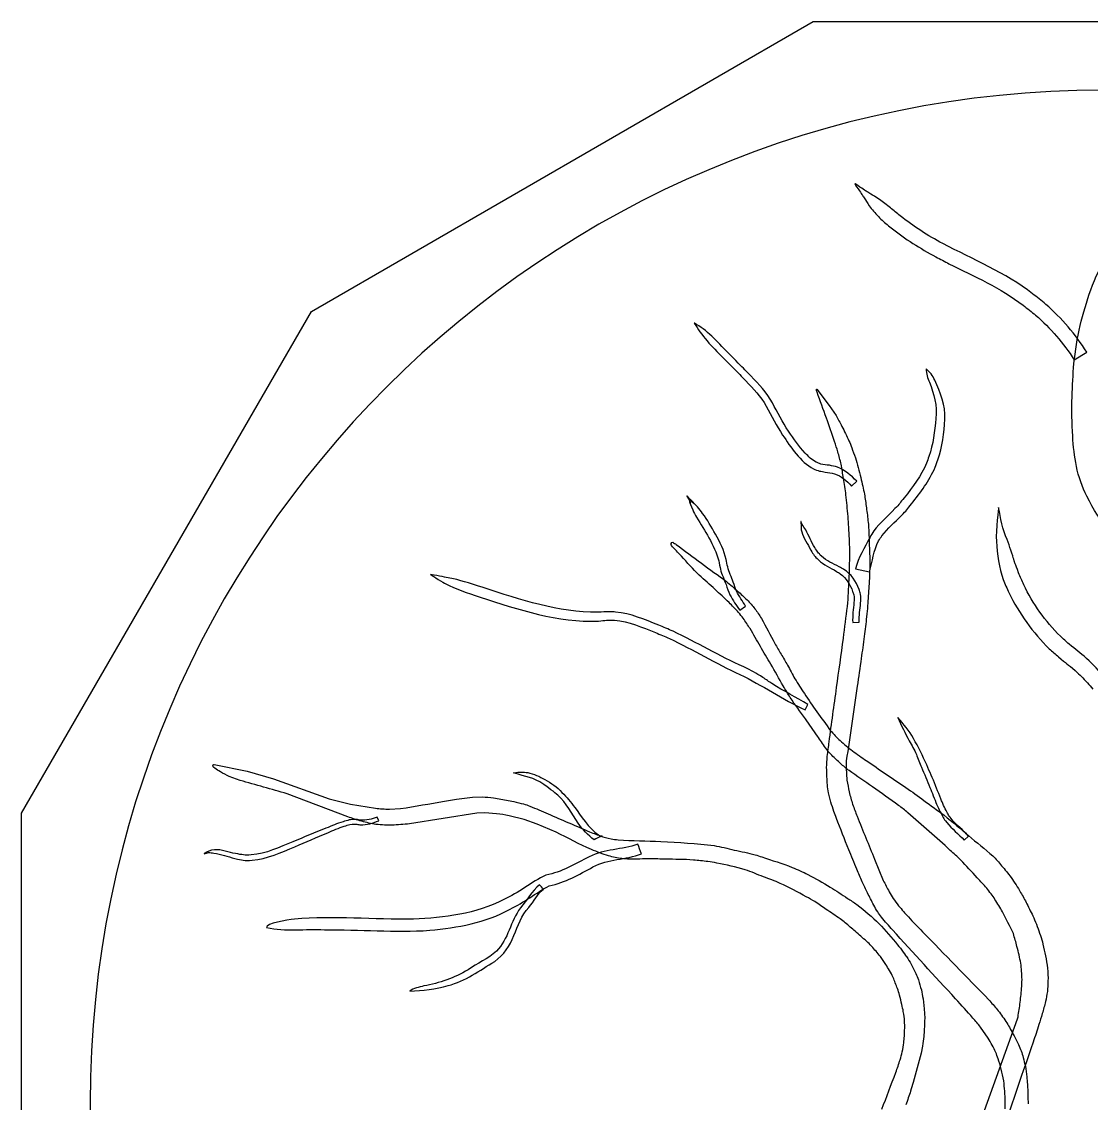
# Model space of a CAD drawing. Extents: x 5.1 to 86.3, y 5.1 to 86.3.
# Drawn here: x 5.13 to 45.26, y 45.69 to 86.27 of the extents above; entities that cross this region are included whole.
import ezdxf

# ---------------------------------------------------------------- set-up
doc = ezdxf.new("R2010")
doc.units = 0
doc.layers.add('View004', color=7, linetype='CONTINUOUS')

msp = doc.modelspace()

# ---------------------------------------------------------------- linework, layer by layer
at = {"layer": 'View004', "color": 7}
for p, q in [((16.003291, 75.39919), (34.831293, 86.270189)), ((34.831293, 86.270189), (56.571293, 86.270189)), ((5.132292, 56.571188), (16.003291, 75.39919)), ((5.132292, 34.830789), (5.132292, 56.571188))]:
    msp.add_line(p, q, dxfattribs=at)
at = {"layer": 'View004', "color": 1}
for p, q in [((36.396163, 80.190309), (36.385462, 80.179551)), ((36.385462, 80.179551), (36.385462, 80.179551)), ((30.373009, 74.9628), (30.366625, 74.956492)), ((30.366625, 74.956492), (30.366625, 74.956492)), ((44.621065, 73.585312), (45.088256, 73.864963)), ((45.088256, 73.864963), (45.088269, 73.864964)), ((39.06972, 73.245245), (39.061778, 73.241141)), ((39.061778, 73.241141), (39.061778, 73.241141)), ((34.948512, 72.483812), (34.960363, 72.47639)), ((34.960363, 72.47639), (35.423487, 71.87225)), ((35.423487, 71.87225), (35.684737, 71.495218)), ((36.269464, 68.848417), (36.460505, 69.029553)), ((36.460505, 69.029553), (36.460536, 69.029576)), ((30.09677, 68.474236), (30.089322, 68.469296)), ((30.089322, 68.469296), (30.089322, 68.469296)), ((34.372858, 67.516954), (34.364088, 67.515207)), ((34.364088, 67.515207), (34.364088, 67.515207)), ((29.68785, 66.653185), (29.687863, 66.653187)), ((36.419538, 65.74599), (36.94452, 65.634863)), ((32.069703, 64.184612), (32.291307, 64.345342)), ((32.291307, 64.345342), (32.291326, 64.345315)), ((36.311152, 63.732103), (36.555805, 63.743009)), ((36.555805, 63.743009), (36.555839, 63.74301)), ((34.521463, 60.4481), (34.626378, 60.645922)), ((34.626378, 60.645922), (34.626353, 60.645926)), ((38.007755, 60.160167), (38.000307, 60.155303)), ((38.000307, 60.155303), (38.000307, 60.155303)), ((12.359281, 58.395671), (12.35927, 58.39561)), ((12.35927, 58.39561), (13.592785, 58.153657)), ((13.592785, 58.153657), (14.576926, 57.868657)), ((23.589091, 58.089792), (23.589091, 58.089756)), ((36.066235, 58.27686), (36.094438, 57.812251)), ((13.327093, 57.806348), (12.923343, 57.954786)), ((14.576926, 57.868657), (16.671379, 57.114594)), ((17.374301, 56.441886), (15.092014, 57.301661)), ((35.490311, 56.985454), (35.404218, 57.338735)), ((16.671379, 57.114594), (17.46552, 56.918657)), ((17.46552, 56.918657), (18.405129, 56.764282)), ((20.991322, 57.020273), (21.451066, 57.102719)), ((21.451066, 57.102719), (22.046301, 57.172485)), ((22.046301, 57.172485), (22.417394, 57.188813)), ((22.834503, 57.156156), (23.600441, 57.01514)), ((18.528784, 56.286691), (18.471085, 56.429403)), ((18.471085, 56.429403), (18.471127, 56.42939)), ((18.932082, 56.722725), (19.349192, 56.746475)), ((22.209592, 56.571311), (19.689124, 56.172015)), ((22.513888, 56.58319), (22.209592, 56.571311)), ((22.94881, 56.554987), (22.513888, 56.58319)), ((23.987873, 56.335296), (23.419358, 56.480765)), ((24.476233, 56.167561), (23.987873, 56.335296)), ((25.185763, 55.863265), (24.476233, 56.167561)), ((40.489989, 55.562097), (40.652853, 55.707989)), ((40.652853, 55.707989), (40.652842, 55.707929)), ((28.250977, 55.410746), (28.250977, 55.410756)), ((11.977214, 55.063303), (11.980254, 55.05492)), ((11.980254, 55.05492), (11.980254, 55.05492)), ((37.13191, 54.845629), (37.457095, 54.053813)), ((24.564766, 53.888174), (24.564766, 53.888174)), ((37.548989, 50.89973), (37.347247, 51.193423)), ((38.50505, 50.90842), (38.677237, 50.564046)), ((38.947392, 49.611077), (38.994892, 49.231077)), ((38.994892, 49.231077), (39.009735, 48.883733)), ((41.392186, 48.128188), (41.104217, 48.548267)), ((42.363746, 48.217726), (42.530688, 47.898111)), ((38.922601, 47.839347), (38.880596, 47.565608))]:
    msp.add_line(p, q, dxfattribs=at)
at = {"layer": 'View004', "color": 3}
msp.add_line((7.701295, 45.701241), (7.701295, 45.701241), dxfattribs=at)
for points in [[(45.701294, 83.701239), (24.714475, 83.701239), (7.701296, 66.68806), (7.701295, 45.701241)], [(7.701295, 45.701241), (7.701295, 24.714421), (24.714474, 7.701243), (45.701294, 7.701243)]]:
    msp.add_open_spline(points, degree=3, dxfattribs=at)
at = {"layer": 'View004', "color": 1}
for points in [[(36.385462, 80.179551), (36.795929, 79.574653), (36.590474, 79.882035), (37.001525, 79.257201)], [(37.316429, 79.600525), (36.691866, 79.984726), (36.99853, 79.787992), (36.396163, 80.190309)], [(37.723246, 79.287402), (37.587641, 79.391776), (37.452035, 79.49615), (37.316429, 79.600525)], [(37.001525, 79.257201), (37.123417, 79.125401), (37.237877, 78.986315), (37.367203, 78.861801)], [(38.091058, 78.985019), (37.966257, 79.083082), (37.845851, 79.186608), (37.723246, 79.287402)], [(37.367203, 78.861801), (37.488623, 78.744901), (37.620896, 78.639666), (37.752414, 78.534256)], [(39.688795, 77.943306), (39.126574, 78.241941), (38.591629, 78.591686), (38.091058, 78.985019)], [(37.752414, 78.534256), (38.274013, 78.116196), (38.842768, 77.761249), (39.430189, 77.444)], [(43.057251, 76.064096), (42.027561, 76.84898), (40.830444, 77.351787), (39.688795, 77.943306)], [(45.245564, 76.214352), (45.410702, 76.668305), (45.612819, 77.111864), (45.88334, 77.513409)], [(39.430189, 77.444), (39.594128, 77.359129), (39.756907, 77.271979), (39.922009, 77.189388)], [(39.922009, 77.189388), (40.873785, 76.713269), (41.855799, 76.280068), (42.706423, 75.628453)], [(43.551276, 75.664396), (43.391028, 75.802924), (43.221925, 75.930863), (43.057251, 76.064096)], [(44.844791, 74.865544), (44.951491, 75.322627), (45.08515, 75.773237), (45.245564, 76.214352)], [(42.706423, 75.628453), (42.861322, 75.50434), (43.020658, 75.385569), (43.171121, 75.256115)], [(45.088269, 73.864964), (44.672436, 74.538851), (44.150434, 75.146445), (43.551276, 75.664396)], [(43.171121, 75.256115), (43.731962, 74.773579), (44.213006, 74.200693), (44.621065, 73.585312)], [(30.366625, 74.956492), (30.437845, 74.847873), (30.504182, 74.735893), (30.580282, 74.630635)], [(30.698183, 74.744036), (30.59431, 74.82326), (30.481401, 74.889879), (30.373009, 74.9628)], [(31.92567, 73.553316), (31.510122, 73.942579), (31.153058, 74.397108), (30.698183, 74.744036)], [(44.610479, 73.44193), (44.659287, 73.920688), (44.736602, 74.396607), (44.844791, 74.865544)], [(30.580282, 74.630635), (30.915721, 74.166661), (31.337272, 73.772538), (31.735725, 73.364722)], [(32.491068, 72.977761), (32.229262, 73.249714), (32.196177, 73.280875), (31.92567, 73.553316)], [(31.735725, 73.364722), (32.038017, 73.060293), (32.005687, 73.094998), (32.29766, 72.79272)], [(39.061778, 73.241141), (39.085969, 73.068855), (39.10481, 72.89749), (39.187946, 72.740381)], [(39.386952, 72.824439), (39.316576, 72.99428), (39.198739, 73.120304), (39.06972, 73.245245)], [(44.540567, 72.188889), (44.553479, 72.607028), (44.573878, 73.025157), (44.610479, 73.44193)], [(32.29766, 72.79272), (32.579231, 72.50121), (32.862686, 72.206848), (33.061823, 71.850056)], [(33.296486, 71.973273), (33.085621, 72.351714), (32.789323, 72.667948), (32.491068, 72.977761)], [(39.187946, 72.740381), (39.358467, 72.306676), (39.485902, 71.853469), (39.427974, 71.382992)], [(39.769605, 71.354167), (39.793895, 71.874486), (39.596326, 72.359136), (39.386952, 72.824439)], [(34.97078, 72.365062), (34.958164, 72.403457), (34.944742, 72.442722), (34.948512, 72.483812)], [(35.320594, 71.398098), (35.203872, 71.720377), (35.08737, 72.042735), (34.97078, 72.365062)], [(33.061823, 71.850056), (33.258597, 71.480933), (33.453121, 71.11027), (33.681891, 70.75948)], [(33.899661, 70.905916), (33.67389, 71.247551), (33.484273, 71.610044), (33.296486, 71.973273)], [(44.563109, 70.718701), (44.533142, 71.20811), (44.524843, 71.698784), (44.540567, 72.188889)], [(35.684737, 71.495218), (35.759088, 71.359913), (35.832298, 71.224), (35.903174, 71.086838)], [(35.632431, 70.521817), (35.529159, 70.814152), (35.427225, 71.106963), (35.320594, 71.398098)], [(35.903174, 71.086838), (35.99433, 70.905898), (36.081997, 70.723202), (36.170128, 70.540766)], [(39.427974, 71.382992), (39.382358, 70.900616), (39.331194, 70.415691), (39.168081, 69.956001)], [(39.50419, 69.833576), (39.674338, 70.324084), (39.731172, 70.839566), (39.769605, 71.354167)], [(33.681891, 70.75948), (33.977102, 70.319669), (34.354234, 69.745418), (34.836932, 69.495463)], [(34.527116, 70.083865), (34.287738, 70.336507), (34.093415, 70.618311), (33.899661, 70.905916)], [(44.70459, 69.584835), (44.627467, 69.95832), (44.584009, 70.338085), (44.563109, 70.718701)], [(35.752077, 70.126452), (35.712231, 70.258245), (35.673571, 70.390441), (35.632431, 70.521817)], [(36.170128, 70.540766), (36.206372, 70.455755), (36.241195, 70.370174), (36.273051, 70.283414)], [(36.273051, 70.283414), (36.31878, 70.159547), (36.363915, 70.035455), (36.409113, 69.911391)], [(34.933336, 69.746099), (34.775459, 69.833417), (34.650435, 69.95371), (34.527116, 70.083865)], [(35.874764, 69.666468), (35.838603, 69.821019), (35.797219, 69.974293), (35.752077, 70.126452)], [(36.409113, 69.911391), (36.483167, 69.664636), (36.54571, 69.414642), (36.613275, 69.166075)], [(39.168081, 69.956001), (39.138342, 69.873515), (39.112882, 69.78936), (39.078867, 69.708544)], [(39.401232, 69.553511), (39.440167, 69.645038), (39.469868, 69.740221), (39.50419, 69.833576)], [(34.836932, 69.495463), (34.910234, 69.457509), (34.991885, 69.438501), (35.06936, 69.410018)], [(35.116555, 69.67171), (35.055481, 69.696509), (34.991016, 69.714202), (34.933336, 69.746099)], [(35.06936, 69.410018), (35.137046, 69.397561), (35.204452, 69.383433), (35.272426, 69.372641)], [(35.742577, 69.550324), (35.550352, 69.622197), (35.318766, 69.636079), (35.116555, 69.67171)], [(36.460536, 69.029576), (36.252732, 69.244822), (36.02709, 69.443938), (35.742577, 69.550324)], [(35.963642, 69.136632), (35.935081, 69.313416), (35.908359, 69.49055), (35.874764, 69.666468)], [(39.078867, 69.708544), (38.87751, 69.230162), (38.561509, 68.810174), (38.241942, 68.405972)], [(38.519344, 68.180137), (38.856236, 68.606427), (39.187107, 69.050137), (39.401232, 69.553511)], [(45.09731, 68.463227), (44.917755, 68.817701), (44.781881, 69.194733), (44.70459, 69.584835)], [(35.272426, 69.372641), (35.386931, 69.354462), (35.517424, 69.349263), (35.628398, 69.310161)], [(35.628398, 69.310161), (35.883528, 69.22028), (36.082923, 69.037201), (36.269464, 68.848417)], [(36.057343, 68.511625), (36.026928, 68.720085), (35.998162, 68.928797), (35.963642, 69.136632)], [(36.613275, 69.166075), (36.64119, 69.05899), (36.662873, 68.950369), (36.688173, 68.842641)], [(30.488609, 68.06622), (29.821334, 68.788596), (30.672058, 67.774863), (30.09677, 68.474236)], [(30.089322, 68.469296), (30.442686, 67.806531), (29.985784, 68.695702), (30.309104, 67.949198)], [(36.688173, 68.842641), (36.708845, 68.743778), (36.732063, 68.645378), (36.751147, 68.546228)], [(36.098489, 68.114958), (36.08658, 68.247359), (36.070947, 68.379392), (36.057343, 68.511625)], [(36.751147, 68.546228), (36.776592, 68.374747), (36.801953, 68.203254), (36.823597, 68.031245)], [(38.241942, 68.405972), (38.0878, 68.215616), (38.060864, 68.174055), (37.893503, 67.999338)], [(38.143028, 67.74549), (38.321196, 67.929118), (38.355372, 67.979745), (38.519344, 68.180137)], [(45.914262, 67.067333), (45.627396, 67.523786), (45.338293, 67.980347), (45.09731, 68.463227)], [(30.309104, 67.949198), (30.349947, 67.854901), (30.404452, 67.767071), (30.455684, 67.677993)], [(30.677849, 67.822463), (30.617125, 67.905489), (30.558405, 67.990659), (30.488609, 68.06622)], [(31.160831, 67.044501), (31.010821, 67.310989), (30.858631, 67.575291), (30.677849, 67.822463)], [(36.164662, 67.30003), (36.146027, 67.571939), (36.12455, 67.843656), (36.098489, 68.114958)], [(36.823597, 68.031245), (36.847834, 67.849177), (36.870041, 67.666848), (36.891534, 67.484437)], [(37.893503, 67.999338), (37.62991, 67.724159), (37.333502, 67.478345), (37.107499, 67.168875)], [(41.784211, 68.048156), (41.784211, 68.048156), (41.675746, 67.198214), (41.699606, 66.772845)], [(42.106613, 66.839583), (41.918142, 67.20474), (41.856193, 67.653903), (41.784211, 68.048156)], [(30.455684, 67.677993), (30.604613, 67.419054), (30.770472, 67.169523), (30.911638, 66.905934)], [(34.364088, 67.515207), (34.366444, 67.475922), (34.368876, 67.43664), (34.371232, 67.397356)], [(34.371232, 67.397356), (34.373056, 67.294668), (34.367964, 67.234966), (34.396616, 67.13351)], [(34.410767, 67.408749), (34.398136, 67.444818), (34.385497, 67.480888), (34.372858, 67.516954)], [(34.547347, 67.199318), (34.50617, 67.271776), (34.455401, 67.338364), (34.410767, 67.408749)], [(36.891534, 67.484437), (36.90399, 67.299192), (36.917609, 67.113956), (36.922413, 66.928314)], [(37.406549, 66.98234), (37.622667, 67.263864), (37.896985, 67.491906), (38.143028, 67.74549)], [(31.560985, 66.09183), (31.484846, 66.43209), (31.327672, 66.741239), (31.160831, 67.044501)], [(34.396616, 67.13351), (34.465259, 66.890643), (34.626503, 66.668057), (34.733115, 66.442117)], [(34.883538, 66.544498), (34.749148, 66.749716), (34.667763, 66.987412), (34.547347, 67.199318)], [(36.205778, 66.440921), (36.191954, 66.727284), (36.179072, 67.013702), (36.164662, 67.30003)], [(37.107499, 67.168875), (37.057985, 67.087209), (37.002526, 67.00886), (36.958947, 66.923878)], [(37.281895, 66.789369), (37.317797, 66.857009), (37.364996, 66.918017), (37.406549, 66.98234)], [(29.506758, 66.620529), (29.484764, 66.665293), (29.504326, 66.735697), (29.560194, 66.740764)], [(29.881744, 66.213805), (29.756749, 66.349379), (29.631754, 66.484954), (29.506758, 66.620529)], [(29.560194, 66.740764), (29.602746, 66.711572), (29.645298, 66.68238), (29.68785, 66.653185)], [(29.687863, 66.653187), (30.317238, 66.189567), (30.946612, 65.725948), (31.575987, 65.262328)], [(30.911638, 66.905934), (31.067064, 66.629764), (31.212139, 66.346789), (31.282376, 66.035411)], [(36.958947, 66.923878), (36.761433, 66.538704), (36.522267, 66.159332), (36.419538, 65.74599)], [(36.922413, 66.928314), (36.931837, 66.654622), (36.942233, 66.380952), (36.951057, 66.107246)], [(36.94452, 65.634863), (37.051673, 66.02536), (37.088535, 66.425123), (37.281895, 66.789369)], [(41.699606, 66.772845), (41.726753, 66.288793), (41.810994, 65.777017), (41.957573, 65.341468)], [(42.241066, 66.44441), (42.197518, 66.576561), (42.163733, 66.712707), (42.106613, 66.839583)], [(30.549005, 65.507238), (30.32094, 65.737361), (30.102005, 65.976267), (29.881744, 66.213805)], [(34.733115, 66.442117), (34.847863, 66.274214), (34.875572, 66.213992), (35.023612, 66.074269)], [(35.139235, 66.215887), (35.009995, 66.34099), (34.984797, 66.395131), (34.883538, 66.544498)], [(35.803315, 65.816578), (35.57668, 65.94135), (35.328203, 66.032969), (35.139235, 66.215887)], [(36.180189, 65.452874), (36.188716, 65.782223), (36.197251, 66.111572), (36.205778, 66.440921)], [(42.534299, 65.588921), (42.263099, 66.331396), (42.480681, 65.717218), (42.241066, 66.44441)], [(31.282376, 66.035411), (31.293798, 65.980007), (31.335006, 65.776958), (31.347257, 65.731672)], [(31.619429, 65.819552), (31.599904, 65.889563), (31.575394, 66.019455), (31.560985, 66.09183)], [(31.83101, 65.241324), (31.754931, 65.431959), (31.674684, 65.621379), (31.619429, 65.819552)], [(35.023612, 66.074269), (35.221267, 65.887716), (35.4738, 65.789475), (35.700239, 65.645842)], [(35.977622, 65.719638), (35.921716, 65.755617), (35.861418, 65.784261), (35.803315, 65.816578)], [(36.951057, 66.107246), (36.954325, 65.949747), (36.950145, 65.792257), (36.944521, 65.634863)], [(21.063774, 65.417412), (20.904104, 65.448306), (20.466552, 65.536582), (20.466552, 65.536582)], [(20.466552, 65.536582), (20.466552, 65.536582), (20.846607, 65.286627), (20.993432, 65.208356)], [(22.451814, 65.040626), (21.804045, 65.240252), (21.692379, 65.295775), (21.063774, 65.417412)], [(31.143824, 64.967687), (30.945788, 65.147788), (30.745477, 65.325475), (30.549005, 65.507238)], [(31.347257, 65.731672), (31.401057, 65.532834), (31.481126, 65.34309), (31.559785, 65.15335)], [(35.700239, 65.645842), (35.748385, 65.614044), (35.798402, 65.584905), (35.844673, 65.550439)], [(35.844673, 65.550439), (36.065624, 65.385846), (36.217683, 65.15334), (36.308134, 64.89554)], [(36.549485, 64.970784), (36.443984, 65.278977), (36.253267, 65.542269), (35.977622, 65.719638)], [(36.149561, 64.839436), (36.160695, 65.043863), (36.17319, 65.248258), (36.180189, 65.452874)], [(36.944521, 65.634863), (36.938821, 65.455722), (36.931221, 65.276637), (36.919806, 65.097762)], [(41.957573, 65.341468), (42.027972, 65.177096), (42.091089, 65.009409), (42.168775, 64.848354)], [(42.724999, 65.145337), (42.655345, 65.290429), (42.597866, 65.44106), (42.534299, 65.588921)], [(20.993432, 65.208356), (21.473458, 64.954263), (21.810417, 64.861532), (22.334233, 64.678225)], [(26.753298, 64.120049), (25.268465, 64.094216), (23.845394, 64.585382), (22.451814, 65.040626)], [(31.670976, 64.48006), (31.497308, 64.644811), (31.322127, 64.807954), (31.143824, 64.967687)], [(31.559785, 65.15335), (31.602695, 65.023009), (31.644924, 64.890219), (31.706305, 64.767015)], [(31.575987, 65.262328), (31.715799, 65.144135), (31.856549, 65.026942), (31.993655, 64.905632)], [(31.954196, 64.904335), (31.901976, 65.010961), (31.86701, 65.128577), (31.83101, 65.241324)], [(36.602442, 64.792379), (36.59054, 64.853263), (36.56714, 64.911316), (36.549485, 64.970784)], [(36.919806, 65.097762), (36.905199, 64.850581), (36.886829, 64.603651), (36.867936, 64.356767)], [(44.102136, 63.211207), (43.536905, 63.768989), (43.068928, 64.428946), (42.724999, 65.145337)], [(22.334233, 64.678225), (23.770356, 64.215232), (25.245322, 63.721711), (26.773839, 63.779766)], [(31.706305, 64.767015), (31.808405, 64.562076), (31.94121, 64.373232), (32.069703, 64.184612)], [(32.291326, 64.345315), (32.17289, 64.527013), (32.049869, 64.708986), (31.954196, 64.904335)], [(31.993655, 64.905632), (32.112219, 64.795937), (32.230783, 64.686242), (32.349347, 64.576547)], [(32.349347, 64.576547), (32.44865, 64.467286), (32.552331, 64.361493), (32.640284, 64.242562)], [(36.11375, 64.334594), (36.128494, 64.502667), (36.141414, 64.670902), (36.149561, 64.839436)], [(36.308134, 64.89554), (36.322392, 64.852668), (36.341027, 64.811004), (36.350915, 64.766916)], [(36.350915, 64.766916), (36.373456, 64.666434), (36.366723, 64.58664), (36.358135, 64.48397)], [(36.606926, 64.457656), (36.617482, 64.58047), (36.62645, 64.669602), (36.602442, 64.792379)], [(42.168775, 64.848354), (42.546303, 64.065684), (43.069287, 63.35199), (43.685579, 62.741816)], [(27.414134, 64.120961), (27.320928, 64.128105), (26.837081, 64.120933), (26.753298, 64.120049)], [(29.030659, 63.63311), (28.505194, 63.828381), (27.981444, 64.077316), (27.414134, 64.120961)], [(32.025929, 64.101629), (31.910527, 64.230456), (31.790576, 64.355137), (31.670976, 64.48006)], [(32.640284, 64.242562), (32.729165, 64.127067), (32.807623, 64.003962), (32.882237, 63.878891)], [(35.960098, 63.134368), (36.011314, 63.534443), (36.062532, 63.934518), (36.11375, 64.334594)], [(36.358135, 64.48397), (36.337174, 64.233689), (36.294325, 63.984522), (36.311152, 63.732103)], [(36.555839, 63.74301), (36.545282, 63.983), (36.586459, 64.219638), (36.606926, 64.457656)], [(36.867936, 64.356767), (36.858618, 64.219784), (36.846245, 64.083024), (36.83176, 63.9465)], [(26.773839, 63.779766), (27.019868, 63.807696), (27.130304, 63.832366), (27.372299, 63.816338)], [(27.372299, 63.816338), (27.911882, 63.780587), (28.410185, 63.537395), (28.909014, 63.352552)], [(32.200451, 63.884759), (32.148733, 63.962079), (32.08821, 64.032723), (32.025929, 64.101629)], [(32.463633, 63.497404), (32.377742, 63.62777), (32.291937, 63.758214), (32.200451, 63.884759)], [(32.882237, 63.878891), (33.051581, 63.568108), (33.218855, 63.25618), (33.390232, 62.946516)], [(36.83176, 63.9465), (36.802895, 63.69906), (36.774562, 63.451554), (36.742233, 63.204535)], [(28.909014, 63.352552), (29.083934, 63.277068), (29.26104, 63.206464), (29.433775, 63.126107)], [(29.56913, 63.398453), (29.391738, 63.48132), (29.21015, 63.55489), (29.030659, 63.63311)], [(32.221517, 62.063005), (31.314909, 62.462646), (30.465947, 62.979512), (29.56913, 63.398453)], [(32.845036, 62.831955), (32.71692, 63.053207), (32.590566, 63.275472), (32.463633, 63.497404)], [(29.433775, 63.126107), (30.330882, 62.708777), (31.174097, 62.183487), (32.078871, 61.781228)], [(33.390232, 62.946516), (33.466356, 62.810931), (33.542131, 62.675145), (33.623131, 62.542385)], [(35.706322, 61.293), (35.790821, 61.906802), (35.876069, 62.520504), (35.960098, 63.134368)], [(36.742233, 63.204535), (36.708306, 62.928728), (36.667281, 62.653864), (36.62977, 62.378533)], [(44.427788, 62.920815), (44.31704, 63.015089), (44.210687, 63.114409), (44.102136, 63.211207)], [(45.083408, 62.379705), (44.825039, 62.610941), (44.694307, 62.693945), (44.427788, 62.920815)], [(33.236377, 62.163441), (33.106676, 62.386718), (32.972447, 62.607343), (32.845036, 62.831955)], [(33.623131, 62.542385), (33.705857, 62.403765), (33.78662, 62.264007), (33.863766, 62.122197)], [(43.685579, 62.741816), (43.801413, 62.639483), (43.915232, 62.534821), (44.033081, 62.434814)], [(33.7006, 61.349556), (33.545711, 61.620772), (33.394968, 61.894351), (33.236377, 62.163441)], [(33.863766, 62.122197), (33.956888, 61.955105), (34.048637, 61.787215), (34.142605, 61.620613)], [(36.62977, 62.378533), (36.581123, 62.031079), (36.53444, 61.683344), (36.482197, 61.336404)], [(44.033081, 62.434814), (44.339568, 62.174727), (44.362298, 62.18049), (44.651394, 61.924503)], [(45.785063, 61.644583), (45.565413, 61.902581), (45.336209, 62.153456), (45.083408, 62.379705)], [(32.078871, 61.781228), (32.910482, 61.369253), (33.683596, 60.849733), (34.521463, 60.4481)], [(32.944468, 61.664719), (32.665292, 61.842274), (32.517856, 61.909818), (32.221517, 62.063005)], [(44.651394, 61.924503), (44.861219, 61.738708), (44.929442, 61.664955), (45.113656, 61.459673)], [(33.28197, 61.433482), (33.166563, 61.506138), (33.05954, 61.591535), (32.944468, 61.664719)], [(34.626353, 60.645926), (34.188723, 60.925589), (33.721316, 61.156903), (33.28197, 61.433482)], [(33.968273, 60.909905), (33.876051, 61.05458), (33.787664, 61.201728), (33.7006, 61.349556)], [(34.142605, 61.620613), (34.256693, 61.431171), (34.372682, 61.242781), (34.497729, 61.060316)], [(35.425939, 59.249374), (35.515948, 59.931052), (35.613138, 60.611754), (35.706322, 61.293)], [(36.482197, 61.336404), (36.345351, 60.403518), (36.207377, 59.470799), (36.069199, 58.53811)], [(45.113656, 61.459673), (45.181015, 61.384608), (45.246229, 61.30763), (45.312516, 61.231611)], [(34.534336, 60.115998), (34.341997, 60.37798), (34.146875, 60.638231), (33.968273, 60.909905)], [(34.497729, 61.060316), (34.652026, 60.832318), (34.804943, 60.603345), (34.9601, 60.375955)], [(34.985788, 59.465852), (34.83623, 59.683206), (34.691941, 59.904288), (34.534336, 60.115998)], [(34.9601, 60.375955), (35.134354, 60.140371), (35.308608, 59.904787), (35.482863, 59.669203)], [(38.000307, 60.155303), (38.145574, 59.866643), (38.273994, 59.569792), (38.431606, 59.287346)], [(38.589738, 59.37721), (38.432286, 59.665168), (38.217849, 59.910804), (38.007755, 60.160167)], [(35.482863, 59.669203), (35.59439, 59.538945), (35.705882, 59.407199), (35.837628, 59.296626)], [(35.294924, 59.027564), (35.189627, 59.172071), (35.086833, 59.318344), (34.985788, 59.465852)], [(35.837628, 59.296626), (35.984872, 59.160702), (36.138089, 59.030982), (36.301124, 58.914289)], [(38.431606, 59.287346), (38.522792, 59.121508), (38.622452, 58.954398), (38.697146, 58.780097)], [(39.084686, 58.382557), (38.936426, 58.723276), (38.777968, 59.056616), (38.589738, 59.37721)], [(35.52948, 58.744801), (35.446244, 58.834714), (35.364179, 58.926201), (35.294924, 59.027564)], [(35.356824, 58.70545), (35.375801, 58.887249), (35.402941, 59.068061), (35.425939, 59.249374)], [(36.301124, 58.914289), (36.472105, 58.788775), (36.643511, 58.663752), (36.820177, 58.546293)], [(35.331486, 58.282798), (35.338402, 58.423763), (35.345523, 58.56477), (35.356824, 58.70545)], [(35.856154, 58.437887), (35.746108, 58.538927), (35.635592, 58.639668), (35.52948, 58.744801)], [(36.069199, 58.53811), (36.057905, 58.451371), (36.063043, 58.36393), (36.066235, 58.27686)], [(36.820177, 58.546293), (37.314438, 58.210642), (37.809191, 57.875699), (38.303143, 57.539605)], [(38.697146, 58.780097), (38.765204, 58.621282), (38.808714, 58.451288), (38.889086, 58.297295)], [(12.374124, 58.260567), (12.341626, 58.293194), (12.288438, 58.336955), (12.316235, 58.388223)], [(12.316235, 58.388223), (12.326381, 58.400162), (12.345844, 58.405224), (12.359281, 58.395671)], [(12.590843, 58.126973), (12.51751, 58.1697), (12.443088, 58.210889), (12.374124, 58.260567)], [(12.923343, 57.954786), (12.808418, 58.00398), (12.700456, 58.067278), (12.590843, 58.126973)], [(23.589091, 58.089756), (23.811513, 58.125948), (23.945537, 58.128068), (24.119189, 58.09538)], [(24.726263, 57.654145), (24.309227, 57.931913), (24.062992, 57.927031), (23.589091, 58.089792)], [(24.119189, 58.09538), (24.345632, 58.052706), (24.55994, 57.950686), (24.76037, 57.836996)], [(35.343691, 57.936299), (35.338751, 58.051768), (35.334951, 58.167276), (35.331486, 58.282798)], [(36.171602, 58.172951), (36.063094, 58.257197), (35.956551, 58.34403), (35.856154, 58.437887)], [(37.055863, 57.562095), (36.761669, 57.766523), (36.466458, 57.96948), (36.171602, 58.172951)], [(38.889086, 58.297295), (38.995571, 58.043999), (39.105113, 57.791969), (39.208153, 57.537237)], [(39.414586, 57.619229), (39.310487, 57.876568), (39.199021, 58.129675), (39.084686, 58.382557)], [(15.092014, 57.301661), (14.50445, 57.472478), (13.915617, 57.63888), (13.327093, 57.806348)], [(25.244583, 57.244349), (25.146574, 57.337182), (24.836628, 57.577801), (24.726263, 57.654145)], [(24.76037, 57.836996), (24.994248, 57.704333), (25.22592, 57.556346), (25.403077, 57.349541)], [(35.361247, 57.637819), (35.351147, 57.736997), (35.348844, 57.836782), (35.343691, 57.936299)], [(35.404218, 57.338735), (35.388136, 57.438172), (35.369364, 57.537302), (35.361247, 57.637819)], [(36.094438, 57.812251), (36.12116, 57.665793), (36.147874, 57.519334), (36.174595, 57.372876)], [(26.007838, 56.20391), (25.762992, 56.558344), (25.572862, 56.957818), (25.244583, 57.244349)], [(25.403077, 57.349541), (25.578273, 57.178427), (25.737066, 56.992176), (25.880348, 56.793772)], [(36.174595, 57.372876), (36.218629, 57.217511), (36.262667, 57.062147), (36.306704, 56.906782)], [(38.029725, 56.864664), (37.70891, 57.1024), (37.38322, 57.333478), (37.055863, 57.562095)], [(38.303143, 57.539605), (38.531313, 57.377981), (38.758715, 57.21529), (38.984414, 57.05023)], [(39.208153, 57.537237), (39.278764, 57.362667), (39.384955, 57.084451), (39.459267, 56.910763)], [(39.66165, 57.002294), (39.637452, 57.059104), (39.435336, 57.567931), (39.414586, 57.619229)], [(19.349192, 56.746475), (19.896548, 56.837856), (20.444069, 56.928292), (20.991322, 57.020273)], [(22.417394, 57.188813), (22.556556, 57.179533), (22.695594, 57.168665), (22.834503, 57.156156)], [(23.600441, 57.01514), (23.720644, 56.987658), (23.838166, 56.949909), (23.957788, 56.920106)], [(23.957788, 56.920106), (24.040122, 56.900148), (24.120219, 56.872515), (24.198421, 56.840071)], [(24.198421, 56.840071), (24.426634, 56.745614), (24.652616, 56.645861), (24.879758, 56.54887)], [(35.606285, 56.637532), (35.567624, 56.753506), (35.52897, 56.86948), (35.490311, 56.985454)], [(36.306704, 56.906782), (36.362176, 56.757147), (36.417188, 56.607337), (36.476648, 56.459225)], [(38.377382, 56.592092), (38.265124, 56.68749), (38.148928, 56.77811), (38.029725, 56.864664)], [(38.984414, 57.05023), (39.237449, 56.86608), (39.490125, 56.681438), (39.743018, 56.497094)], [(39.459267, 56.910763), (39.499995, 56.815571), (39.544572, 56.72207), (39.587219, 56.627722)], [(39.782947, 56.734556), (39.742507, 56.823801), (39.700051, 56.912153), (39.66165, 57.002294)], [(17.625118, 56.350553), (17.539871, 56.376203), (17.45803, 56.411802), (17.374301, 56.441886)], [(18.471127, 56.42939), (18.269951, 56.360497), (18.063467, 56.289837), (17.84753, 56.309654)], [(18.405129, 56.764282), (18.491822, 56.752259), (18.578831, 56.743321), (18.666165, 56.737583)], [(18.666165, 56.737583), (18.754803, 56.732643), (18.843443, 56.727681), (18.932082, 56.722725)], [(23.419358, 56.480765), (23.262769, 56.50716), (23.105918, 56.531883), (22.94881, 56.554987)], [(24.879758, 56.54887), (25.400197, 56.324565), (25.92117, 56.101494), (26.441256, 55.876374)], [(25.880348, 56.793772), (26.110156, 56.496381), (26.392379, 56.010596), (26.771857, 55.75908)], [(35.699703, 56.380938), (35.66532, 56.465294), (35.633598, 56.550614), (35.606285, 56.637532)], [(36.476648, 56.459225), (36.688348, 55.918652), (36.911917, 55.382852), (37.13191, 54.845629)], [(39.971422, 55.179665), (39.442112, 55.652766), (38.911027, 56.123884), (38.377382, 56.592092)], [(39.587219, 56.627722), (39.693725, 56.43469), (39.707132, 56.390945), (39.835422, 56.225308)], [(39.743018, 56.497094), (40.351611, 55.988448), (40.960206, 55.479802), (41.568799, 54.971157)], [(40.004951, 56.370148), (39.884592, 56.526997), (39.882676, 56.549832), (39.782947, 56.734556)], [(16.54785, 56.009073), (16.131953, 55.843163), (15.717979, 55.674351), (15.305292, 55.500539)], [(17.188887, 56.25615), (16.963774, 56.182628), (16.76883, 56.097227), (16.54785, 56.009073)], [(16.616085, 55.84236), (16.817132, 55.926758), (17.028973, 56.018004), (17.236582, 56.087882)], [(17.422745, 56.321502), (17.344793, 56.299721), (17.265828, 56.281276), (17.188887, 56.25615)], [(17.236582, 56.087882), (17.305179, 56.110971), (17.375677, 56.127995), (17.445224, 56.148051)], [(17.604882, 56.34314), (17.543771, 56.341316), (17.483459, 56.328722), (17.422745, 56.321502)], [(17.445224, 56.148051), (17.598795, 56.170122), (17.566986, 56.176209), (17.710352, 56.159778)], [(17.84753, 56.309654), (17.709552, 56.322323), (17.757898, 56.34751), (17.604882, 56.34314)], [(18.157248, 56.201739), (17.979242, 56.249056), (17.800605, 56.294372), (17.625118, 56.350553)], [(17.710352, 56.159778), (17.756902, 56.154458), (17.802591, 56.141295), (17.849399, 56.139129)], [(17.849399, 56.139129), (18.085743, 56.128193), (18.31021, 56.207096), (18.528784, 56.286691)], [(18.42592, 56.152757), (18.335923, 56.166672), (18.246363, 56.182989), (18.157248, 56.201739)], [(18.746889, 56.127061), (18.63977, 56.133977), (18.532803, 56.142846), (18.42592, 56.152757)], [(19.018186, 56.123033), (18.927721, 56.120905), (18.837232, 56.121665), (18.746889, 56.127061)], [(19.689124, 56.172015), (19.465534, 56.154907), (19.241888, 56.138583), (19.018186, 56.123033)], [(26.609723, 55.569049), (26.393207, 55.764619), (26.163248, 55.952849), (26.007838, 56.20391)], [(36.161691, 55.204522), (36.004969, 55.595584), (35.85472, 55.989201), (35.699703, 56.380938)], [(39.835422, 56.225308), (40.026064, 55.97917), (40.288198, 55.798653), (40.489989, 55.562097)], [(40.652842, 55.707929), (40.454789, 55.945261), (40.193324, 56.124668), (40.004951, 56.370148)], [(15.384023, 55.315463), (15.794352, 55.491914), (16.204237, 55.66947), (16.616085, 55.84236)], [(26.509826, 55.208656), (26.057161, 55.402307), (25.626894, 55.644609), (25.185763, 55.863265)], [(26.441256, 55.876374), (26.592262, 55.81052), (26.748681, 55.75833), (26.903175, 55.701468)], [(26.906971, 55.715646), (26.906971, 55.715646), (26.64595, 55.621559), (26.609723, 55.569049)], [(26.771857, 55.75908), (26.811294, 55.732944), (26.906971, 55.715646), (26.906971, 55.715646)], [(26.903175, 55.701468), (26.903175, 55.701468), (27.12811, 55.634717), (27.243097, 55.612406)], [(27.243097, 55.612406), (27.33124, 55.595298), (27.420824, 55.585912), (27.510285, 55.578267)], [(12.363575, 55.201103), (12.196962, 55.189034), (12.117027, 55.133714), (11.977214, 55.063303)], [(13.159407, 55.059607), (12.898386, 55.104272), (12.633962, 55.220671), (12.363575, 55.201103)], [(15.305292, 55.500539), (14.802487, 55.298243), (14.298437, 55.048562), (13.748846, 55.00855)], [(13.779042, 54.80704), (14.345593, 54.850003), (14.866913, 55.103163), (15.384023, 55.315463)], [(28.250977, 55.410756), (27.655514, 55.191613), (26.995987, 55.238334), (26.425163, 54.938065)], [(27.149592, 54.975609), (26.932621, 55.042215), (26.718496, 55.119386), (26.509826, 55.208656)], [(27.510285, 55.578267), (28.043714, 55.532667), (28.580459, 55.540221), (29.114894, 55.508499)], [(28.382056, 55.053122), (28.338364, 55.172269), (28.294649, 55.291905), (28.250977, 55.410746)], [(29.114894, 55.508499), (29.779612, 55.469047), (30.448141, 55.455587), (31.106925, 55.358576)], [(31.106925, 55.358576), (31.363622, 55.320774), (31.613843, 55.247556), (31.867015, 55.190759)], [(36.467643, 54.471116), (36.363916, 54.714852), (36.260519, 54.95875), (36.161691, 55.204522)], [(11.980254, 55.05492), (12.035263, 55.067726), (12.088897, 55.09007), (12.145283, 55.093338)], [(12.145283, 55.093338), (12.212786, 55.09729), (12.280417, 55.085358), (12.347412, 55.076208)], [(12.347412, 55.076208), (12.614843, 55.039667), (12.867355, 54.94927), (13.124788, 54.872119)], [(13.124788, 54.872119), (13.418633, 54.814381), (13.472431, 54.783785), (13.779042, 54.80704)], [(13.748846, 55.00855), (13.481585, 54.989086), (13.416441, 55.015694), (13.159407, 55.059607)], [(26.425163, 54.938065), (25.896605, 54.675188), (25.388977, 54.360991), (24.801172, 54.247941)], [(26.566453, 54.556157), (27.130274, 54.866847), (27.794471, 54.812731), (28.382056, 55.053122)], [(27.403419, 54.911784), (27.317971, 54.929385), (27.232994, 54.950012), (27.149592, 54.975609)], [(27.648782, 54.872188), (27.566504, 54.881863), (27.484561, 54.895071), (27.403419, 54.911784)], [(27.930684, 54.851235), (27.836502, 54.854123), (27.742363, 54.861175), (27.648782, 54.872188)], [(28.721854, 54.861122), (28.458112, 54.862262), (28.194302, 54.843095), (27.930684, 54.851235)], [(29.283883, 54.849236), (29.096562, 54.8541), (28.909237, 54.860309), (28.721854, 54.861122)], [(30.336544, 54.816784), (29.986391, 54.841909), (29.634819, 54.840116), (29.283883, 54.849236)], [(30.874288, 54.756067), (30.695502, 54.780053), (30.516468, 54.803871), (30.336544, 54.816784)], [(31.867015, 55.190759), (32.12867, 55.132057), (32.392897, 55.083394), (32.651377, 55.012004)], [(32.651377, 55.012004), (32.734039, 54.989173), (32.814637, 54.959434), (32.895997, 54.932327)], [(32.895997, 54.932327), (33.278705, 54.804834), (33.667083, 54.69219), (34.041534, 54.54217)], [(40.359023, 54.822717), (40.230908, 54.942884), (40.103488, 55.06381), (39.971422, 55.179665)], [(40.983509, 54.151633), (40.775973, 54.375909), (40.567296, 54.599125), (40.359023, 54.822717)], [(41.568799, 54.971157), (41.685649, 54.856165), (41.790668, 54.730091), (41.896502, 54.605109)], [(24.927839, 53.850891), (25.521986, 53.967082), (26.037769, 54.277799), (26.566453, 54.556157)], [(31.209357, 54.703969), (31.098472, 54.725895), (30.986316, 54.741042), (30.874288, 54.756067)], [(32.276623, 54.447172), (31.927001, 54.555127), (31.568317, 54.633001), (31.209357, 54.703969)], [(32.961395, 54.187192), (32.733516, 54.274842), (32.509909, 54.37514), (32.276623, 54.447172)], [(34.041534, 54.54217), (34.241482, 54.462062), (34.436042, 54.368518), (34.627863, 54.27053)], [(36.67039, 54.000376), (36.603441, 54.157561), (36.533592, 54.313497), (36.467643, 54.471116)], [(41.896502, 54.605109), (42.017582, 54.459346), (42.140629, 54.31492), (42.250614, 54.16043)], [(24.801172, 54.247941), (24.2493, 53.989548), (23.781804, 53.577358), (23.217785, 53.33591)], [(33.593263, 53.941001), (33.387257, 54.034049), (33.172372, 54.106043), (32.961395, 54.187192)], [(34.627863, 54.27053), (34.912726, 54.125012), (35.191307, 53.966959), (35.46505, 53.801467)], [(36.868621, 53.585028), (36.802152, 53.723289), (36.737448, 53.862396), (36.67039, 54.000376)], [(37.457095, 54.053813), (37.528284, 53.911802), (37.59986, 53.769933), (37.675158, 53.630061)], [(41.337404, 53.756571), (41.220798, 53.889456), (41.103042, 54.021379), (40.983509, 54.151633)], [(42.250614, 54.16043), (42.381566, 53.981354), (42.496089, 53.791012), (42.609161, 53.600348)], [(23.454609, 52.975525), (23.97653, 53.215279), (24.42204, 53.587024), (24.927839, 53.850891)], [(24.564766, 53.888174), (24.269117, 53.648466), (24.098202, 53.300925), (23.842152, 53.024912)], [(24.156654, 53.041735), (24.348685, 53.263025), (24.476724, 53.538314), (24.707089, 53.725877)], [(24.707089, 53.725877), (24.659649, 53.779958), (24.612215, 53.834202), (24.564766, 53.888174)], [(34.567012, 53.437798), (34.245603, 53.611536), (33.926234, 53.790605), (33.593263, 53.941001)], [(35.46505, 53.801467), (35.686072, 53.667848), (35.898681, 53.520773), (36.114508, 53.378916)], [(37.098575, 53.128569), (37.01936, 53.279415), (36.94059, 53.430556), (36.868621, 53.585028)], [(37.675158, 53.630061), (37.723912, 53.543968), (37.775728, 53.45966), (37.83163, 53.378015)], [(41.646246, 53.338826), (41.552275, 53.48443), (41.449318, 53.624266), (41.337404, 53.756571)], [(42.609161, 53.600348), (42.689266, 53.460151), (42.771591, 53.320981), (42.841415, 53.175263)], [(23.217785, 53.33591), (22.178332, 52.787098), (20.984268, 52.657374), (19.82866, 52.593968)], [(34.887637, 53.256704), (34.783432, 53.32157), (34.674991, 53.37943), (34.567012, 53.437798)], [(35.315695, 52.964231), (35.173039, 53.061765), (35.034348, 53.165381), (34.887637, 53.256704)], [(36.114508, 53.378916), (36.232865, 53.301124), (36.355768, 53.229646), (36.468487, 53.143889)], [(37.83163, 53.378015), (37.894201, 53.282442), (37.960609, 53.189293), (38.032044, 53.10015)], [(41.928327, 52.871572), (41.840627, 53.031035), (41.74388, 53.185326), (41.646246, 53.338826)], [(42.841415, 53.175263), (42.92833, 53.00103), (43.015244, 52.826797), (43.102158, 52.652563)], [(20.444148, 52.180643), (21.480288, 52.286055), (22.536522, 52.452352), (23.454609, 52.975525)], [(23.842152, 53.024912), (23.473144, 52.522048), (23.396921, 51.845474), (22.940574, 51.398796)], [(23.598593, 51.982746), (23.753795, 52.350265), (23.871016, 52.74894), (24.156654, 53.041735)], [(35.834546, 52.609257), (35.664753, 52.732069), (35.488682, 52.845959), (35.315695, 52.964231)], [(36.468487, 53.143889), (36.759913, 52.922171), (37.03794, 52.681505), (37.298252, 52.423967)], [(37.247811, 52.879672), (37.191381, 52.958433), (37.145958, 53.044256), (37.098575, 53.128569)], [(37.396249, 52.67186), (37.341484, 52.737251), (37.294659, 52.808554), (37.247811, 52.879672)], [(38.032044, 53.10015), (38.150791, 52.958692), (38.272156, 52.81942), (38.397354, 52.683625)], [(42.337695, 52.06178), (42.203341, 52.332763), (42.067738, 52.603165), (41.928327, 52.871572)], [(15.366451, 52.598756), (15.084037, 52.568303), (14.29594, 52.439175), (14.318969, 52.283563)], [(19.82866, 52.593968), (18.341665, 52.576199), (16.850797, 52.729603), (15.366451, 52.598756)], [(36.03263, 52.457927), (35.967939, 52.510071), (35.901873, 52.56056), (35.834546, 52.609257)], [(36.40411, 52.142197), (36.281287, 52.24861), (36.159155, 52.355943), (36.03263, 52.457927)], [(37.298252, 52.423967), (37.546921, 52.177949), (37.772625, 51.909225), (37.994425, 51.638733)], [(37.799999, 52.192408), (37.663618, 52.350699), (37.525594, 52.507689), (37.396249, 52.67186)], [(38.397354, 52.683625), (38.569651, 52.491896), (38.752651, 52.310253), (38.931729, 52.124947)], [(43.102158, 52.652563), (43.188188, 52.432404), (43.277686, 52.21338), (43.350111, 51.988227)], [(14.318969, 52.283563), (15.032161, 52.125678), (15.771358, 52.242485), (16.495846, 52.201711)], [(16.495846, 52.201711), (17.812041, 52.216432), (19.129675, 52.086402), (20.444148, 52.180643)], [(22.87818, 51.014516), (23.219092, 51.247401), (23.452301, 51.602021), (23.598593, 51.982746)], [(36.824437, 51.770991), (36.686955, 51.897638), (36.545386, 52.019796), (36.40411, 52.142197)], [(40.172186, 49.605853), (39.381554, 50.468127), (38.590758, 51.33025), (37.799999, 52.192408)], [(38.931729, 52.124947), (39.759175, 51.274514), (40.587595, 50.425029), (41.415922, 49.575454)], [(42.472773, 51.570452), (42.430114, 51.734879), (42.385092, 51.898655), (42.337695, 52.06178)], [(43.350111, 51.988227), (43.38783, 51.880822), (43.419515, 51.771409), (43.443936, 51.660213)], [(37.017716, 51.585298), (36.956665, 51.650529), (36.890148, 51.710459), (36.824437, 51.770991)], [(37.347247, 51.193423), (37.239102, 51.325469), (37.134339, 51.460689), (37.017716, 51.585298)], [(37.994425, 51.638733), (38.112892, 51.494258), (38.332862, 51.191936), (38.332862, 51.191936)], [(42.618241, 50.942561), (42.572877, 51.152569), (42.528724, 51.362935), (42.472773, 51.570452)], [(43.443936, 51.660213), (43.478447, 51.514018), (43.512959, 51.367822), (43.547471, 51.221626)], [(22.940574, 51.398796), (22.624833, 51.113205), (22.233184, 50.932033), (21.878947, 50.700357)], [(38.332862, 51.191936), (38.391747, 51.098337), (38.449145, 51.003832), (38.50505, 50.90842)], [(43.547471, 51.221626), (43.571715, 51.068735), (43.595959, 50.915845), (43.620203, 50.762954)], [(21.131037, 50.103776), (21.772293, 50.278546), (22.321563, 50.667327), (22.87818, 51.014516)], [(37.688672, 50.674526), (37.643558, 50.750457), (37.597853, 50.826161), (37.548989, 50.89973)], [(42.664259, 50.339905), (42.651241, 50.540967), (42.635889, 50.741852), (42.618241, 50.942561)], [(43.620203, 50.762954), (43.629323, 50.598195), (43.644151, 50.433236), (43.634651, 50.268137)], [(21.878947, 50.700357), (21.374538, 50.386208), (20.80207, 50.202086), (20.221219, 50.091946)], [(37.825216, 50.414126), (37.783682, 50.502923), (37.736811, 50.589166), (37.688672, 50.674526)], [(37.98787, 49.992823), (37.935399, 50.133919), (37.8828, 50.275024), (37.825216, 50.414126)], [(38.677237, 50.564046), (38.711885, 50.483627), (38.743577, 50.402059), (38.772176, 50.319294)], [(42.647935, 49.992561), (42.653407, 50.108342), (42.658818, 50.224124), (42.664259, 50.339905)], [(19.693497, 49.900343), (20.178189, 49.905131), (20.663466, 49.978626), (21.131037, 50.103776)], [(20.221219, 50.091946), (20.041333, 50.048657), (19.83828, 50.00686), (19.693497, 49.900343)], [(38.065244, 49.744458), (38.041624, 49.827913), (38.020161, 49.912161), (37.98787, 49.992823)], [(38.772176, 50.319294), (38.809819, 50.194556), (38.847423, 50.069804), (38.885049, 49.945061)], [(38.885049, 49.945061), (38.912858, 49.835148), (38.927731, 49.722607), (38.947392, 49.611077)], [(42.58411, 49.41217), (42.607799, 49.605369), (42.629056, 49.798834), (42.647935, 49.992561)], [(43.634651, 50.268137), (43.628875, 50.140251), (43.624893, 50.012058), (43.612064, 49.88468)], [(38.153223, 49.398558), (38.126958, 49.51461), (38.095889, 49.62951), (38.065244, 49.744458)], [(40.820702, 48.888188), (40.606722, 49.129383), (40.390506, 49.368581), (40.172186, 49.605853)], [(41.415922, 49.575454), (41.521051, 49.453131), (41.627335, 49.331781), (41.728889, 49.206444)], [(43.612064, 49.88468), (43.592729, 49.759231), (43.576237, 49.633069), (43.54412, 49.510052)], [(38.208567, 49.129602), (38.193313, 49.219915), (38.175522, 49.309703), (38.153223, 49.398558)], [(38.255687, 48.763501), (38.249227, 48.886535), (38.226898, 49.00797), (38.208567, 49.129602)], [(41.728889, 49.206444), (41.78652, 49.138834), (41.841366, 49.069049), (41.89279, 48.996595)], [(42.498016, 48.862952), (42.533918, 49.04483), (42.556285, 49.228964), (42.58411, 49.41217)], [(43.54412, 49.510052), (43.505649, 49.357478), (43.46252, 49.206084), (43.420443, 49.054464)], [(38.261615, 48.511158), (38.262907, 48.595329), (38.256523, 48.679353), (38.255687, 48.763501)], [(39.009735, 48.883733), (39.006619, 48.746034), (39.002439, 48.608372), (38.995105, 48.470826)], [(40.679656, 43.859124), (41.285776, 45.527067), (41.891896, 47.19501), (42.498016, 48.862952)], [(41.104217, 48.548267), (41.015205, 48.666059), (40.916214, 48.775731), (40.820702, 48.888188)], [(41.89279, 48.996595), (41.950771, 48.919785), (42.002294, 48.838405), (42.056142, 48.758706)], [(42.056142, 48.758706), (42.103186, 48.688513), (42.146416, 48.615983), (42.187797, 48.542329)], [(43.420443, 49.054464), (43.380573, 48.915973), (43.334315, 48.779385), (43.292356, 48.641507)], [(38.246772, 48.214283), (38.251864, 48.313234), (38.253916, 48.412358), (38.261615, 48.511158)], [(38.995105, 48.470826), (38.990697, 48.381224), (38.981851, 48.291894), (38.975596, 48.202405)], [(42.187797, 48.542329), (42.248544, 48.435268), (42.306989, 48.326953), (42.363746, 48.217726)], [(43.292356, 48.641507), (43.22407, 48.423158), (43.156719, 48.204457), (43.080065, 47.988858)], [(38.169776, 47.625731), (38.190456, 47.738128), (38.208004, 47.851107), (38.223371, 47.964367)], [(38.223371, 47.964367), (38.234999, 48.04729), (38.242729, 48.130649), (38.246772, 48.214283)], [(38.975596, 48.202405), (38.962227, 48.080803), (38.940089, 47.96039), (38.922601, 47.839347)], [(41.545077, 47.875845), (41.495996, 47.961071), (41.449886, 48.048312), (41.392186, 48.128188)], [(43.080065, 47.988858), (42.604493, 46.604866), (42.128965, 45.220859), (41.653409, 43.836861)], [(42.530688, 47.898111), (42.566902, 47.817465), (42.600388, 47.735707), (42.630698, 47.652655)], [(38.090389, 47.325779), (38.119246, 47.425128), (38.145421, 47.525189), (38.169776, 47.625731)], [(38.880596, 47.565608), (38.780661, 47.201276), (38.681494, 46.836725), (38.581079, 46.472529)], [(41.675311, 47.602359), (41.633291, 47.694181), (41.589405, 47.785119), (41.545077, 47.875845)], [(41.761414, 47.363396), (41.732404, 47.442894), (41.709202, 47.524815), (41.675311, 47.602359)], [(42.630698, 47.652655), (42.660292, 47.571026), (42.685699, 47.487998), (42.707136, 47.403858)], [(37.926152, 46.845689), (37.982157, 47.005278), (38.038441, 47.164838), (38.090389, 47.325779)], [(41.880586, 46.974746), (41.848225, 47.106457), (41.804639, 47.234956), (41.761414, 47.363396)], [(42.707136, 47.403858), (42.734519, 47.29773), (42.762267, 47.191692), (42.786, 47.084673)], [(42.786, 47.084673), (42.807569, 46.953195), (42.82061, 46.820583), (42.836472, 46.688345)], [(37.404664, 45.468306), (37.577815, 45.927688), (37.752437, 46.386519), (37.926152, 46.845689)], [(41.979999, 46.532486), (41.951636, 46.680938), (41.917284, 46.828161), (41.880586, 46.974746)], [(42.836472, 46.688345), (42.845379, 46.59393), (42.856186, 46.499659), (42.863938, 46.405157)], [(38.581079, 46.472529), (38.549615, 46.364035), (38.516791, 46.255963), (38.481195, 46.148747)], [(42.018592, 46.145064), (42.004091, 46.274041), (41.991247, 46.403184), (41.979999, 46.532486)], [(42.863938, 46.405157), (42.871827, 46.265587), (42.877968, 46.125945), (42.881623, 45.986199)], [(38.481195, 46.148747), (38.424886, 45.977374), (38.367294, 45.806416), (38.306251, 45.636662)], [(42.03047, 45.751704), (42.026518, 45.882824), (42.022551, 46.013944), (42.018592, 46.145064)], [(42.881623, 45.986199), (42.884055, 45.882427), (42.888235, 45.778627), (42.887931, 45.674833)], [(42.03047, 45.48897), (42.033586, 45.576549), (42.033662, 45.664127), (42.03047, 45.751704)]]:
    msp.add_open_spline(points, degree=3, dxfattribs=at)

doc.saveas('drawing.dxf')
